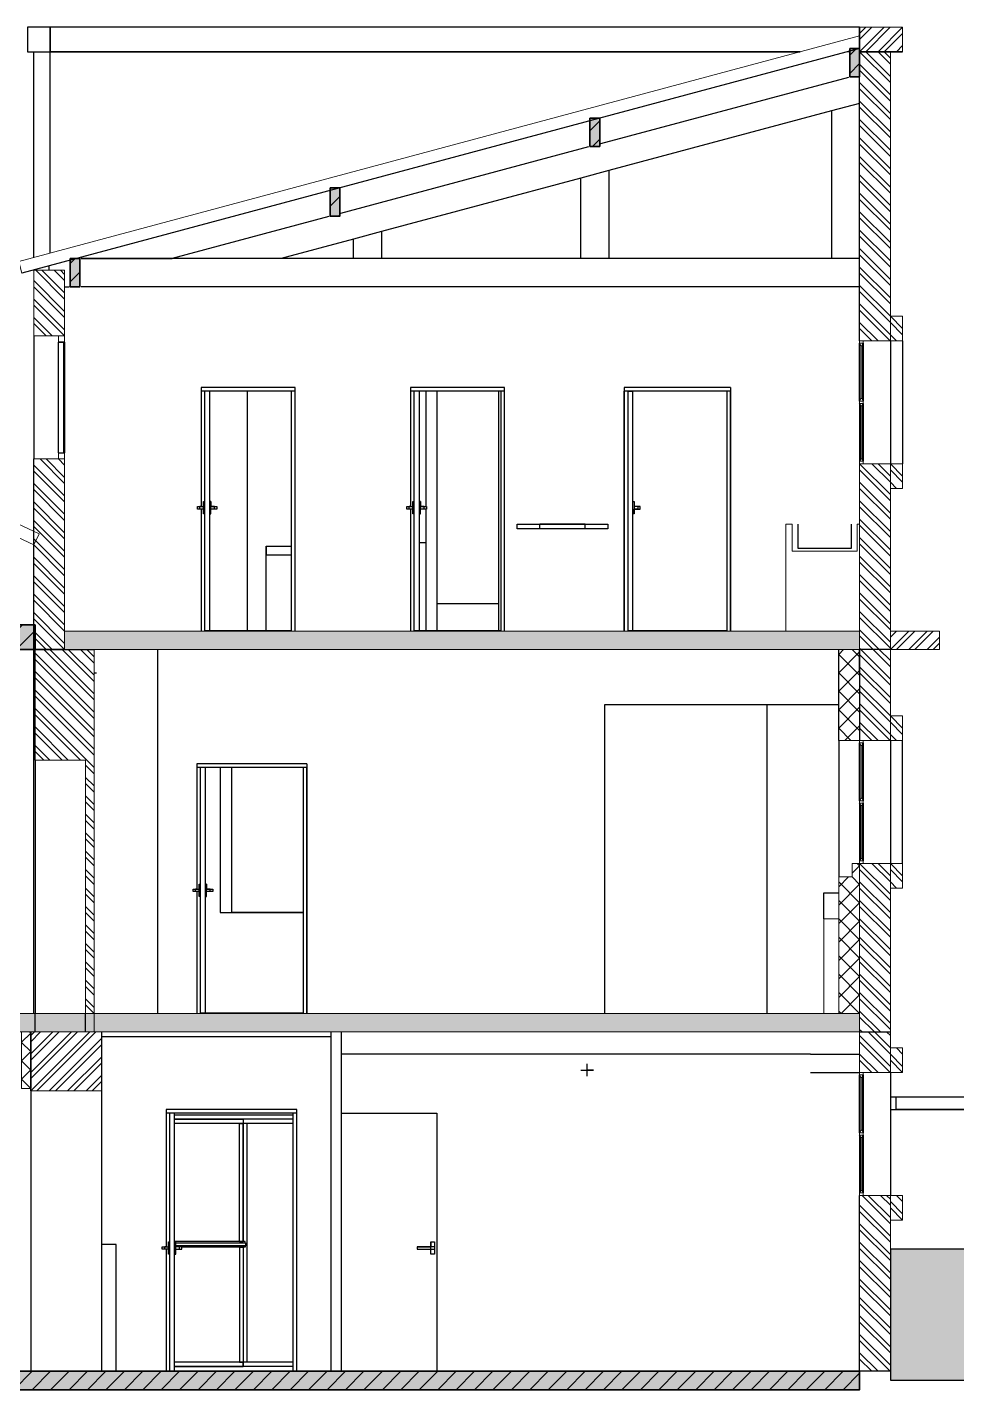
# Model space of a CAD drawing. Header units: metres. Extents: x -13.9 to 22.4, y -0.2 to 10.9.
# Drawn here: x -9.34 to -1.78, y -0.15 to 10.93 of the extents above; entities that cross this region are included whole.
import ezdxf

# ---------------------------------------------------------------- set-up
doc = ezdxf.new("R2010")
doc.units = ezdxf.units.M
for name, color, linetype in [('01_DALLE_EXT-F', 7, 'CONTINUOUS'), ('01_DALLE_EXT-S', 7, 'CONTINUOUS'), ('01_DALLE_EXT-S-SH', 7, 'CONTINUOUS'), ('01_DALLE_INT-S', 7, 'CONTINUOUS'), ('01_DALLE_INT-S-SH', 7, 'CONTINUOUS'), ('02_MURS_MAISON-F', 7, 'CONTINUOUS'), ('02_MURS_MAISON-S', 7, 'CONTINUOUS'), ('02_MURS_MAISON-S-SH', 7, 'CONTINUOUS'), ('04_MENUISERIE-F', 7, 'CONTINUOUS'), ('04_MENUISERIE-S', 7, 'CONTINUOUS'), ('06_CLOISON-F', 7, 'CONTINUOUS'), ('06_CLOISON-S', 7, 'CONTINUOUS'), ('07_DOUBLAGE-F', 7, 'CONTINUOUS'), ('07_DOUBLAGE-S', 7, 'CONTINUOUS'), ('07_DOUBLAGE-S-SH', 7, 'CONTINUOUS'), ('08_MEUBLES___SANITAIRE-F', 7, 'CONTINUOUS'), ('08_MEUBLES___SANITAIRE-S', 7, 'CONTINUOUS'), ('22_COUVERTURE-S', 7, 'CONTINUOUS'), ('23_TN-S', 7, 'CONTINUOUS'), ('23_TN-S-SF', 7, 'CONTINUOUS'), ('LAYER0-F', 7, 'CONTINUOUS'), ('TWL_LIGHT_LAYER-F', 7, 'CONTINUOUS'), ('Z_01_TOITURE-F', 7, 'CONTINUOUS'), ('Z_01_TOITURE-S', 7, 'CONTINUOUS'), ('Z_01_TOITURE-S-SF', 7, 'CONTINUOUS'), ('Z_01_TOITURE-S-SH', 7, 'CONTINUOUS'), ('Z_02_R_0-F', 7, 'CONTINUOUS'), ('Z_03_R-1-S', 7, 'CONTINUOUS'), ('Z_03_R-1-S-SF', 7, 'CONTINUOUS'), ('Z_03_R-1-S-SH', 7, 'CONTINUOUS'), ('Z_1_R+1-S', 7, 'CONTINUOUS'), ('Z_1_R+1-S-SF', 7, 'CONTINUOUS'), ('Z_1_R+1-S-SH', 7, 'CONTINUOUS')]:
    doc.layers.add(name, color=color, linetype=linetype)
pattern_1 = [(45, (0, 0), (-0.07499985, 0.07499985), [])]

msp = doc.modelspace()

# ---------------------------------------------------------------- hatches: boundary and pattern name
at = {"layer": '01_DALLE_EXT-S-SH', "lineweight": 18}
h = msp.add_hatch(dxfattribs=at)
h.set_pattern_fill('ARCH screed', color=256, style=0, pattern_type=2)
h.set_pattern_definition([(37.5, (-12.01493, 2.76), (-0.0024094, 0.0736971), [0, -0.0581369, 0, -0.0650215, 0, -0.0621529]), (7.5, (-12.01493, 2.76), (0.0676903, 0.1079413), [0, -0.0313633, 0, -0.0523997, 0, -0.0200802]), (-32.5, (-12.06197, 2.76), (0.1191096, 0.0002164), [0, -0.019124, 0, -0.0688463, 0, -0.0898827]), (-42.5, (-12.06197, 2.76), (0.1149782, 0.0335693), [0, -0.009562, 0, -0.0451326, 0, -0.0516347])])
h.paths.add_polyline_path([(-12.015, 2.91), (-12.015, 2.76), (-8.796, 2.76), (-8.796, 2.91)], flags=16)
at = {"layer": '01_DALLE_INT-S-SH', "lineweight": 18}
h = msp.add_hatch(dxfattribs=at)
h.set_pattern_fill('ARCH screed', color=256, style=0, pattern_type=2)
h.set_pattern_definition([(37.5, (-9.036367, 5.87), (-0.00240937, 0.0736971), [0, -0.0581369, 0, -0.0650215, 0, -0.06215293]), (7.5, (-9.03637, 5.87), (0.0676903, 0.1079413), [0, -0.0313633, 0, -0.0523997, 0, -0.0200802]), (-32.5, (-9.08341, 5.87), (0.11910956, 0.00021645), [0, -0.019124, 0, -0.0688463, 0, -0.0898827]), (-42.5, (-9.08341, 5.87), (0.1149782, 0.0335693), [0, -0.009562, 0, -0.0451326, 0, -0.05163474])])
h.paths.add_polyline_path([(-9.036, 6.02), (-9.036, 5.87), (-2.566, 5.87), (-2.566, 6.02)], flags=16)
h = msp.add_hatch(dxfattribs=at)
h.set_pattern_fill('ARCH screed', color=256, style=0, pattern_type=2)
h.set_pattern_definition([(37.5, (-8.796367, 2.76), (-0.00240937, 0.0736971), [0, -0.0581369, 0, -0.0650215, 0, -0.06215293]), (7.5, (-8.79637, 2.76), (0.0676903, 0.1079413), [0, -0.0313633, 0, -0.0523997, 0, -0.0200802]), (-32.5, (-8.84341, 2.76), (0.11910956, 0.00021645), [0, -0.019124, 0, -0.0688463, 0, -0.0898827]), (-42.5, (-8.84341, 2.76), (0.1149782, 0.0335693), [0, -0.009562, 0, -0.0451326, 0, -0.05163474])])
h.paths.add_polyline_path([(-8.796, 2.76), (-2.566, 2.76), (-2.566, 2.91), (-8.796, 2.91)], flags=16)
at = {"layer": '02_MURS_MAISON-S-SH', "lineweight": 18}
h = msp.add_hatch(dxfattribs=at)
h.set_pattern_fill('NEN metselwerk van baksteen (arcering)', color=256, style=0, pattern_type=2)
h.set_pattern_definition([(45, (-2.56637, 10.73), (-0.075, 0.075), []), (45, (-2.51637, 10.73), (-0.075, 0.075), [])])
h.paths.add_polyline_path([(-2.566, 10.93), (-2.566, 10.73), (-2.216, 10.73), (-2.216, 10.93)], flags=16)
h = msp.add_hatch(dxfattribs=at)
h.set_pattern_fill('NEN metselwerk van baksteen (arcering)', color=256, style=0, pattern_type=2)
h.set_pattern_definition([(135, (-2.31637, 8.38), (-0.075, -0.075), []), (135, (-2.31637, 8.43), (-0.075, -0.075), [])])
h.paths.add_polyline_path([(-2.566, 8.38), (-2.316, 8.38), (-2.316, 10.73), (-2.566, 10.73)], flags=16)
h = msp.add_hatch(dxfattribs=at)
h.set_pattern_fill('NEN metselwerk van baksteen (arcering)', color=256, style=0, pattern_type=2)
h.set_pattern_definition([(135, (-9.03637, 8.42), (-0.075, -0.075), []), (135, (-9.03637, 8.47), (-0.075, -0.075), [])])
h.paths.add_polyline_path([(-9.286, 8.42), (-9.036, 8.42), (-9.036, 8.954), (-9.286, 8.954)], flags=16)
h = msp.add_hatch(dxfattribs=at)
h.set_pattern_fill('NEN metselwerk van baksteen (arcering)', color=256, style=0, pattern_type=2)
h.set_pattern_definition([(-45, (-2.31637, 8.58), (0.075, 0.075), []), (-45, (-2.31637, 8.53), (0.075, 0.075), [])])
h.paths.add_polyline_path([(-2.316, 8.58), (-2.316, 8.38), (-2.216, 8.38), (-2.216, 8.58)], flags=16)
h = msp.add_hatch(dxfattribs=at)
h.set_pattern_fill('NEN metselwerk van baksteen (arcering)', color=256, style=0, pattern_type=2)
h.set_pattern_definition([(135, (-9.03637, 5.87), (-0.075, -0.075), []), (135, (-9.03637, 5.92), (-0.075, -0.075), [])])
h.paths.add_polyline_path([(-9.286, 7.42), (-9.286, 6.72), (-9.286, 5.87), (-9.036, 5.87), (-9.036, 7.42)], flags=16)
h = msp.add_hatch(dxfattribs=at)
h.set_pattern_fill('NEN metselwerk van baksteen (arcering)', color=256, style=0, pattern_type=2)
h.set_pattern_definition([(-45, (-2.56637, 7.38), (0.075, 0.075), []), (-45, (-2.56637, 7.33), (0.075, 0.075), [])])
h.paths.add_polyline_path([(-2.566, 7.38), (-2.566, 5.87), (-2.316, 5.87), (-2.316, 7.38)], flags=16)
h = msp.add_hatch(dxfattribs=at)
h.set_pattern_fill('NEN metselwerk van baksteen (arcering)', color=256, style=0, pattern_type=2)
h.set_pattern_definition([(-45, (-2.31637, 7.38), (0.075, 0.075), []), (-45, (-2.31637, 7.33), (0.075, 0.075), [])])
h.paths.add_polyline_path([(-2.316, 7.38), (-2.316, 7.18), (-2.216, 7.18), (-2.216, 7.38)], flags=16)
h = msp.add_hatch(dxfattribs=at)
h.set_pattern_fill('NEN metselwerk van baksteen (arcering)', color=256, style=0, pattern_type=2)
h.set_pattern_definition([(45, (-2.31637, 5.87), (-0.075, 0.075), []), (45, (-2.26637, 5.87), (-0.075, 0.075), [])])
h.paths.add_polyline_path([(-2.316, 6.02), (-2.316, 5.87), (-1.916, 5.87), (-1.916, 6.02)], flags=16)
h = msp.add_hatch(dxfattribs=at)
h.set_pattern_fill('NEN metselwerk van baksteen (arcering)', color=256, style=0, pattern_type=2)
h.set_pattern_definition([(135, (-8.79637, 2.91), (-0.075, -0.075), []), (135, (-8.79637, 2.96), (-0.075, -0.075), [])])
h.paths.add_polyline_path([(-9.276, 5.87), (-9.276, 4.97), (-8.866, 4.97), (-8.866, 2.91), (-8.796, 2.91), (-8.796, 5.87)], flags=16)
h = msp.add_hatch(dxfattribs=at)
h.set_pattern_fill('NEN metselwerk van baksteen (arcering)', color=256, style=0, pattern_type=2)
h.set_pattern_definition([(135, (-2.31637, 5.13), (-0.075, -0.075), []), (135, (-2.31637, 5.18), (-0.075, -0.075), [])])
h.paths.add_polyline_path([(-2.566, 5.13), (-2.316, 5.13), (-2.316, 5.87), (-2.566, 5.87)], flags=16)
h = msp.add_hatch(dxfattribs=at)
h.set_pattern_fill('NEN metselwerk van baksteen (arcering)', color=256, style=0, pattern_type=2)
h.set_pattern_definition([(-45, (-2.31637, 5.33), (0.075, 0.075), []), (-45, (-2.31637, 5.28), (0.075, 0.075), [])])
h.paths.add_polyline_path([(-2.316, 5.33), (-2.316, 5.13), (-2.216, 5.13), (-2.216, 5.33)], flags=16)
h = msp.add_hatch(dxfattribs=at)
h.set_pattern_fill('NEN metselwerk van baksteen (arcering)', color=256, style=0, pattern_type=2)
h.set_pattern_definition([(-45, (-2.56637, 4.13), (0.075, 0.075), []), (-45, (-2.56637, 4.08), (0.075, 0.075), [])])
h.paths.add_polyline_path([(-2.566, 4.13), (-2.566, 2.76), (-2.316, 2.76), (-2.316, 4.13)], flags=16)
h = msp.add_hatch(dxfattribs=at)
h.set_pattern_fill('NEN metselwerk van baksteen (arcering)', color=256, style=0, pattern_type=2)
h.set_pattern_definition([(-45, (-2.31637, 4.13), (0.075, 0.075), []), (-45, (-2.31637, 4.08), (0.075, 0.075), [])])
h.paths.add_polyline_path([(-2.316, 4.13), (-2.316, 3.93), (-2.216, 3.93), (-2.216, 4.13)], flags=16)
h = msp.add_hatch(dxfattribs=at)
h.set_pattern_fill('NEN metselwerk van baksteen (arcering)', color=256, style=0, pattern_type=2)
h.set_pattern_definition([(45, (-9.31137, 2.28), (-0.075, 0.075), []), (45, (-9.26137, 2.28), (-0.075, 0.075), [])])
h.paths.add_polyline_path([(-9.311, 2.76), (-9.311, 2.56), (-9.311, 2.28), (-8.736, 2.28), (-8.736, 2.56), (-8.736, 2.76)], flags=16)
h = msp.add_hatch(dxfattribs=at)
h.set_pattern_fill('NEN metselwerk van baksteen (arcering)', color=256, style=0, pattern_type=2)
h.set_pattern_definition([(135, (-2.31637, 2.43), (-0.075, -0.075), []), (135, (-2.31637, 2.48), (-0.075, -0.075), [])])
h.paths.add_polyline_path([(-2.566, 2.43), (-2.316, 2.43), (-2.316, 2.76), (-2.566, 2.76)], flags=16)
h = msp.add_hatch(dxfattribs=at)
h.set_pattern_fill('NEN metselwerk van baksteen (arcering)', color=256, style=0, pattern_type=2)
h.set_pattern_definition([(135, (-2.21637, 2.43), (-0.075, -0.075), []), (135, (-2.21637, 2.48), (-0.075, -0.075), [])])
h.paths.add_polyline_path([(-2.316, 2.43), (-2.216, 2.43), (-2.216, 2.63), (-2.316, 2.63)], flags=16)
h = msp.add_hatch(dxfattribs=at)
h.set_pattern_fill('NEN metselwerk van baksteen (arcering)', color=256, style=0, pattern_type=2)
h.set_pattern_definition([(135, (-2.31637, -1e-15), (-0.075, -0.075), []), (135, (-2.31637, 0.05), (-0.075, -0.075), [])])
h.paths.add_polyline_path([(-2.566, 0.96), (-2.566, 0), (-2.316, 0), (-2.316, 1.43), (-2.566, 1.43)], flags=16)
h = msp.add_hatch(dxfattribs=at)
h.set_pattern_fill('NEN metselwerk van baksteen (arcering)', color=256, style=0, pattern_type=2)
h.set_pattern_definition([(135, (-2.21637, 1.23), (-0.075, -0.075), []), (135, (-2.21637, 1.28), (-0.075, -0.075), [])])
h.paths.add_polyline_path([(-2.316, 1.23), (-2.216, 1.23), (-2.216, 1.43), (-2.316, 1.43)], flags=16)
at = {"layer": '07_DOUBLAGE-S-SH', "lineweight": 18}
h = msp.add_hatch(dxfattribs=at)
h.set_pattern_fill('NEN loofhout', color=256, style=0, pattern_type=2)
h.set_pattern_definition([(-45, (-2.73637, 5.68), (0.075, 0.075), []), (45, (-2.73637, 5.68), (-0.075, 0.075), [])])
h.paths.add_polyline_path([(-2.736, 5.68), (-2.736, 5.13), (-2.566, 5.13), (-2.566, 5.68), (-2.566, 5.87), (-2.736, 5.87)], flags=16)
h = msp.add_hatch(dxfattribs=at)
h.set_pattern_fill('NEN loofhout', color=256, style=0, pattern_type=2)
h.set_pattern_definition([(135, (-2.56637, 2.91), (-0.075, -0.075), []), (225, (-2.56637, 2.91), (0.075, -0.075), [])])
h.paths.add_polyline_path([(-2.736, 4.02), (-2.736, 2.91), (-2.566, 2.91), (-2.566, 4.13), (-2.626, 4.13), (-2.626, 4.02)], flags=16)
h = msp.add_hatch(dxfattribs=at)
h.set_pattern_fill('NEN loofhout', color=256, style=0, pattern_type=2)
h.set_pattern_definition([(135, (-9.31137, 2.3), (-0.075, -0.075), []), (225, (-9.31137, 2.3), (0.075, -0.075), [])])
h.paths.add_polyline_path([(-9.386, 2.3), (-9.311, 2.3), (-9.311, 2.72), (-9.311, 2.76), (-9.386, 2.76), (-9.386, 2.72)], flags=16)
at = {"layer": '23_TN-S-SF', "true_color": 0xf5f5f5}
msp.add_hatch(color=7, dxfattribs=at).paths.add_polyline_path([(-2.316, -0.072), (22.401, -0.072), (22.401, 0.993), (-2.316, 0.993)], flags=16)
at = {"layer": 'Z_01_TOITURE-S-SF', "true_color": 0xf4f4f4}
for points in [[(-2.646, 10.758), (-2.646, 10.528), (-2.566, 10.528), (-2.566, 10.758)], [(-4.761, 10.191), (-4.761, 9.961), (-4.681, 9.961), (-4.681, 10.191)], [(-6.876, 9.624), (-6.876, 9.394), (-6.796, 9.394), (-6.796, 9.624)], [(-8.991, 9.05), (-8.991, 8.82), (-8.911, 8.82), (-8.911, 9.05)]]:
    msp.add_hatch(color=7, dxfattribs=at).paths.add_polyline_path(points, flags=16)
at = {"layer": 'Z_01_TOITURE-S-SH', "lineweight": 18, "true_color": 0x6e6e6e}
h = msp.add_hatch(dxfattribs=at)
h.set_pattern_fill('Skalp default', color=8, style=0, pattern_type=2)
h.set_pattern_definition(pattern_1)
h.paths.add_polyline_path([(-2.646, 10.758), (-2.646, 10.528), (-2.566, 10.528), (-2.566, 10.758)], flags=16)
h = msp.add_hatch(dxfattribs=at)
h.set_pattern_fill('Skalp default', color=8, style=0, pattern_type=2)
h.set_pattern_definition(pattern_1)
h.paths.add_polyline_path([(-4.761, 10.191), (-4.761, 9.961), (-4.681, 9.961), (-4.681, 10.191)], flags=16)
h = msp.add_hatch(dxfattribs=at)
h.set_pattern_fill('Skalp default', color=8, style=0, pattern_type=2)
h.set_pattern_definition(pattern_1)
h.paths.add_polyline_path([(-6.876, 9.624), (-6.876, 9.394), (-6.796, 9.394), (-6.796, 9.624)], flags=16)
h = msp.add_hatch(dxfattribs=at)
h.set_pattern_fill('Skalp default', color=8, style=0, pattern_type=2)
h.set_pattern_definition(pattern_1)
h.paths.add_polyline_path([(-8.991, 9.05), (-8.991, 8.82), (-8.911, 8.82), (-8.911, 9.05)], flags=16)
at = {"layer": 'Z_03_R-1-S-SF', "true_color": 0xf4f4f4}
msp.add_hatch(color=7, dxfattribs=at).paths.add_polyline_path([(-13.888, -0.15), (-2.566, -0.15), (-2.566, 0), (-6.786, 0), (-6.866, 0), (-8.736, 0), (-12.451, 0), (-13.888, 0)], flags=16)
at = {"layer": 'Z_03_R-1-S-SH', "lineweight": 18, "true_color": 0x6e6e6e}
h = msp.add_hatch(dxfattribs=at)
h.set_pattern_fill('Skalp default', color=8, style=0, pattern_type=2)
h.set_pattern_definition(pattern_1)
h.paths.add_polyline_path([(-13.888, -0.15), (-2.566, -0.15), (-2.566, 0), (-6.786, 0), (-6.866, 0), (-8.736, 0), (-12.451, 0), (-13.888, 0)], flags=16)
at = {"layer": 'Z_1_R+1-S-SF', "true_color": 0xf4f4f4}
msp.add_hatch(color=7, dxfattribs=at).paths.add_polyline_path([(-12.301, 6.07), (-12.301, 5.87), (-9.276, 5.87), (-9.276, 6.07)], flags=16)
at = {"layer": 'Z_1_R+1-S-SH', "lineweight": 18, "true_color": 0x6e6e6e}
h = msp.add_hatch(dxfattribs=at)
h.set_pattern_fill('Skalp default', color=8, style=0, pattern_type=2)
h.set_pattern_definition(pattern_1)
h.paths.add_polyline_path([(-12.301, 6.07), (-12.301, 5.87), (-9.276, 5.87), (-9.276, 6.07)], flags=16)

# ---------------------------------------------------------------- linework, layer by layer
at = {"layer": '01_DALLE_EXT-F', "color": 7}
for points in [[(-9.276, 2.76), (-9.276, 2.91)], [(-8.866, 2.76), (-8.866, 2.91)]]:
    msp.add_lwpolyline(points, dxfattribs=at)
at = {"layer": '01_DALLE_EXT-S', "lineweight": 0}
msp.add_lwpolyline([(-12.015, 2.91), (-12.015, 2.76), (-8.796, 2.76), (-8.796, 2.91)], close=True, dxfattribs=at)
at = {"layer": '01_DALLE_INT-S', "lineweight": 0}
for points in [[(-9.036, 6.02), (-9.036, 5.87), (-2.566, 5.87), (-2.566, 6.02)], [(-8.796, 2.76), (-2.566, 2.76), (-2.566, 2.91), (-8.796, 2.91)]]:
    msp.add_lwpolyline(points, close=True, dxfattribs=at)
at = {"layer": '02_MURS_MAISON-F', "color": 7}
for points in [[(-2.566, 10.93), (-9.339, 10.93)], [(-9.339, 10.93), (-9.339, 10.73)], [(-9.154, 9.095), (-9.154, 10.93)], [(-9.154, 10.93), (-9.154, 10.73)], [(-9.339, 10.73), (-3.051, 10.73)], [(-9.286, 9.059), (-9.286, 10.73)], [(-3.051, 10.73), (-9.154, 10.73)], [(-2.655, 10.73), (-2.665, 10.73)], [(-9.286, 8.954), (-9.286, 8.956)], [(-9.286, 8.42), (-9.286, 7.42)], [(-9.036, 8.37), (-9.036, 7.47)], [(-2.316, 8.38), (-2.316, 7.38)], [(-2.216, 8.38), (-2.216, 7.38)], [(-2.316, 5.13), (-2.316, 4.13)], [(-2.216, 4.13), (-2.216, 5.13)], [(-9.276, 4.97), (-9.276, 2.91)], [(-2.316, 2.43), (-2.316, 2.23)], [(-9.311, 2.28), (-9.311, 0.009)], [(-8.736, 1.03), (-8.736, 0.009)]]:
    msp.add_lwpolyline(points, dxfattribs=at)
at = {"layer": '02_MURS_MAISON-S', "lineweight": 0}
for points in [[(-2.566, 10.93), (-2.566, 10.73), (-2.216, 10.73), (-2.216, 10.93)], [(-2.566, 8.38), (-2.316, 8.38), (-2.316, 10.73), (-2.566, 10.73)], [(-9.286, 8.42), (-9.036, 8.42), (-9.036, 8.954), (-9.286, 8.954)], [(-2.316, 8.58), (-2.316, 8.38), (-2.216, 8.38), (-2.216, 8.58)], [(-9.286, 7.42), (-9.286, 6.72), (-9.286, 5.87), (-9.036, 5.87), (-9.036, 7.42)], [(-2.566, 7.38), (-2.566, 5.87), (-2.316, 5.87), (-2.316, 7.38)], [(-2.316, 7.38), (-2.316, 7.18), (-2.216, 7.18), (-2.216, 7.38)], [(-2.316, 6.02), (-2.316, 5.87), (-1.916, 5.87), (-1.916, 6.02)], [(-9.276, 5.87), (-9.276, 4.97), (-8.866, 4.97), (-8.866, 2.91), (-8.796, 2.91), (-8.796, 5.87)], [(-2.566, 5.13), (-2.316, 5.13), (-2.316, 5.87), (-2.566, 5.87)], [(-2.316, 5.33), (-2.316, 5.13), (-2.216, 5.13), (-2.216, 5.33)], [(-2.566, 4.13), (-2.566, 2.76), (-2.316, 2.76), (-2.316, 4.13)], [(-2.316, 4.13), (-2.316, 3.93), (-2.216, 3.93), (-2.216, 4.13)], [(-9.311, 2.76), (-9.311, 2.56), (-9.311, 2.28), (-8.736, 2.28), (-8.736, 2.56), (-8.736, 2.76)], [(-2.566, 2.43), (-2.316, 2.43), (-2.316, 2.76), (-2.566, 2.76)], [(-2.316, 2.43), (-2.216, 2.43), (-2.216, 2.63), (-2.316, 2.63)], [(-2.566, 0.96), (-2.566, 0), (-2.316, 0), (-2.316, 1.43), (-2.566, 1.43)], [(-2.316, 1.23), (-2.216, 1.23), (-2.216, 1.43), (-2.316, 1.43)]]:
    msp.add_lwpolyline(points, close=True, dxfattribs=at)
at = {"layer": '04_MENUISERIE-F', "color": 7}
for points in [[(-9.086, 7.47), (-9.086, 8.37)], [(-2.566, 7.89), (-2.566, 8.36)], [(-2.536, 8.36), (-2.536, 7.89)], [(-7.161, 8), (-7.926, 8)], [(-7.926, 8), (-7.926, 7.032)], [(-7.161, 6.02), (-7.161, 8)], [(-5.456, 8), (-6.221, 8)], [(-6.221, 8), (-6.221, 7.032)], [(-5.456, 6.02), (-5.456, 8)], [(-4.481, 8), (-4.481, 6.02)], [(-3.616, 8), (-3.616, 6.02)], [(-7.161, 7.97), (-7.926, 7.97)], [(-7.896, 6.02), (-7.896, 7.97)], [(-7.856, 7.97), (-7.856, 6.022)], [(-7.191, 7.97), (-7.191, 6.02)], [(-6.006, 7.97), (-6.221, 7.97)], [(-6.191, 6.02), (-6.191, 7.97)], [(-6.151, 7.97), (-6.151, 6.022)], [(-5.456, 7.97), (-5.486, 7.97)], [(-5.486, 7.97), (-5.486, 6.02)], [(-3.616, 7.97), (-4.481, 7.97)], [(-4.481, 6.02), (-4.481, 7.97)], [(-4.451, 6.02), (-4.451, 7.97)], [(-4.451, 7.97), (-4.411, 7.97)], [(-4.411, 6.022), (-4.411, 7.97)], [(-3.646, 7.97), (-3.646, 6.02)], [(-3.616, 6.02), (-3.616, 7.97)], [(-2.566, 7.87), (-2.566, 7.4)], [(-2.536, 7.87), (-2.536, 7.4)], [(-7.956, 7.012), (-7.956, 7.032)], [(-7.956, 7.032), (-7.906, 7.032)], [(-7.906, 7.012), (-7.956, 7.012)], [(-7.936, 7.012), (-7.936, 7.032)], [(-7.926, 7.032), (-7.936, 7.032)], [(-7.926, 7.012), (-7.926, 6.02)], [(-7.906, 6.972), (-7.906, 7.072)], [(-7.906, 7.072), (-7.896, 7.072)], [(-7.906, 7.072), (-7.906, 7.032)], [(-7.846, 7.072), (-7.856, 7.072)], [(-7.846, 6.972), (-7.846, 7.072)], [(-7.846, 7.072), (-7.846, 7.032)], [(-7.846, 7.032), (-7.796, 7.032)], [(-7.816, 7.032), (-7.846, 7.032)], [(-7.796, 7.012), (-7.846, 7.012)], [(-7.816, 7.012), (-7.816, 7.032)], [(-7.796, 7.032), (-7.796, 7.012)], [(-6.251, 7.012), (-6.251, 7.032)], [(-6.251, 7.032), (-6.201, 7.032)], [(-6.201, 7.012), (-6.251, 7.012)], [(-6.231, 7.012), (-6.231, 7.032)], [(-6.221, 7.032), (-6.231, 7.032)], [(-6.221, 7.012), (-6.221, 6.02)], [(-6.201, 6.972), (-6.201, 7.072)], [(-6.201, 7.072), (-6.191, 7.072)], [(-6.201, 7.072), (-6.201, 7.032)], [(-6.141, 7.072), (-6.151, 7.072)], [(-6.141, 6.972), (-6.141, 7.072)], [(-6.141, 7.072), (-6.141, 7.032)], [(-6.141, 7.032), (-6.091, 7.032)], [(-6.111, 7.032), (-6.141, 7.032)], [(-6.091, 7.012), (-6.141, 7.012)], [(-6.111, 7.012), (-6.111, 7.032)], [(-6.091, 7.032), (-6.091, 7.012)], [(-4.411, 7.072), (-4.401, 7.072)], [(-4.401, 7.072), (-4.401, 6.972)], [(-4.351, 7.032), (-4.401, 7.032)], [(-4.401, 6.972), (-4.401, 7.012)], [(-4.401, 7.012), (-4.351, 7.012)], [(-4.371, 7.012), (-4.401, 7.012)], [(-4.371, 7.032), (-4.371, 7.012)], [(-4.351, 7.012), (-4.351, 7.032)], [(-7.896, 6.972), (-7.906, 6.972)], [(-7.856, 6.972), (-7.846, 6.972)], [(-6.191, 6.972), (-6.201, 6.972)], [(-6.151, 6.972), (-6.141, 6.972)], [(-4.401, 6.972), (-4.411, 6.972)], [(-7.191, 6.022), (-7.896, 6.022)], [(-7.191, 6.02), (-7.896, 6.02)], [(-5.486, 6.022), (-6.191, 6.022)], [(-5.486, 6.02), (-6.191, 6.02)], [(-3.646, 6.022), (-4.451, 6.022)], [(-3.646, 6.02), (-4.451, 6.02)], [(-2.566, 4.64), (-2.566, 5.11)], [(-2.536, 5.11), (-2.536, 4.64)], [(-7.961, 4.94), (-7.961, 3.922)], [(-7.066, 4.91), (-7.961, 4.91)], [(-7.931, 2.91), (-7.931, 4.91)], [(-7.891, 4.91), (-7.891, 2.912)], [(-7.096, 4.91), (-7.096, 2.91)], [(-7.066, 4.94), (-7.066, 2.91)], [(-7.066, 2.91), (-7.066, 4.91)], [(-2.566, 4.62), (-2.566, 4.15)], [(-2.536, 4.62), (-2.536, 4.15)], [(-7.991, 3.902), (-7.991, 3.922)], [(-7.991, 3.922), (-7.941, 3.922)], [(-7.941, 3.902), (-7.991, 3.902)], [(-7.971, 3.902), (-7.971, 3.922)], [(-7.961, 3.922), (-7.971, 3.922)], [(-7.941, 3.862), (-7.941, 3.962)], [(-7.941, 3.962), (-7.931, 3.962)], [(-7.941, 3.962), (-7.941, 3.922)], [(-7.881, 3.962), (-7.891, 3.962)], [(-7.881, 3.862), (-7.881, 3.962)], [(-7.881, 3.962), (-7.881, 3.922)], [(-7.881, 3.922), (-7.831, 3.922)], [(-7.851, 3.922), (-7.881, 3.922)], [(-7.831, 3.902), (-7.881, 3.902)], [(-7.851, 3.902), (-7.851, 3.922)], [(-7.831, 3.922), (-7.831, 3.902)], [(-7.931, 3.862), (-7.941, 3.862)], [(-7.891, 3.862), (-7.881, 3.862)], [(-7.096, 2.912), (-7.931, 2.912)], [(-7.096, 2.91), (-7.931, 2.91)], [(-2.566, 1.94), (-2.566, 2.41)], [(-2.536, 2.41), (-2.536, 1.94)], [(-7.146, 2.13), (-8.211, 2.13)], [(-8.211, 2.13), (-8.211, 1.012)], [(-7.146, 0.009), (-7.146, 2.13)], [(-7.146, 2.1), (-8.211, 2.1)], [(-8.181, 0.009), (-8.181, 2.1)], [(-8.141, 0.009), (-8.141, 2.1)], [(-7.176, 2.05), (-8.141, 2.05)], [(-8.141, 2.05), (-7.584, 2.05)], [(-7.176, 2.015), (-8.141, 2.015)], [(-7.614, 1.055), (-7.614, 2.015)], [(-7.614, 2.015), (-7.584, 2.015)], [(-7.584, 2.05), (-7.584, 1.055)], [(-7.584, 1.055), (-7.584, 2.015)], [(-7.554, 2.015), (-7.554, 0.075)], [(-7.176, 0.009), (-7.176, 2.1)], [(-6.786, 2.1), (-6.006, 2.1)], [(-6.006, 2.1), (-6.006, 0.009)], [(-2.566, 1.92), (-2.566, 1.45)], [(-2.536, 1.92), (-2.536, 1.45)], [(-8.241, 0.992), (-8.241, 1.012)], [(-8.241, 1.012), (-8.191, 1.012)], [(-8.221, 0.992), (-8.221, 1.012)], [(-8.211, 1.012), (-8.221, 1.012)], [(-8.191, 0.952), (-8.191, 1.052)], [(-8.191, 1.052), (-8.181, 1.052)], [(-8.191, 1.052), (-8.191, 1.012)], [(-7.568, 1.055), (-8.141, 1.055)], [(-8.131, 1.052), (-8.141, 1.052)], [(-8.131, 0.952), (-8.131, 1.052)], [(-8.131, 1.045), (-7.563, 1.045)], [(-7.563, 1.021), (-8.131, 1.021)], [(-8.131, 1.021), (-8.131, 1.012)], [(-8.081, 1.012), (-8.131, 1.012)], [(-8.101, 0.992), (-8.101, 1.012)], [(-8.081, 0.992), (-8.081, 1.012)], [(-7.568, 1.01), (-8.081, 1.01)], [(-7.614, 1.055), (-7.584, 1.055)], [(-7.614, 1.01), (-7.614, 0.075)], [(-7.614, 1.01), (-7.584, 1.01)], [(-7.584, 1.01), (-7.584, 0.04)], [(-7.568, 1.045), (-7.568, 1.055)], [(-7.568, 1.021), (-7.568, 1.01)], [(-7.563, 1.045), (-7.563, 1.021)], [(-6.026, 1.012), (-6.166, 1.012)], [(-6.166, 1.012), (-6.166, 0.992)], [(-6.166, 1.012), (-6.056, 1.012)], [(-6.056, 1.012), (-6.056, 1.052)], [(-6.056, 1.052), (-6.026, 1.052)], [(-6.056, 1.052), (-6.056, 1.012)], [(-6.056, 0.952), (-6.056, 1.012)], [(-6.026, 1.052), (-6.026, 0.952)], [(-8.191, 0.992), (-8.241, 0.992)], [(-8.211, 0.992), (-8.211, 0.009)], [(-8.181, 0.952), (-8.191, 0.952)], [(-8.141, 0.952), (-8.131, 0.952)], [(-8.131, 0.992), (-8.081, 0.992)], [(-6.166, 0.992), (-6.026, 0.992)], [(-6.026, 0.952), (-6.056, 0.952)], [(-7.176, 0.075), (-8.141, 0.075)], [(-7.176, 0.04), (-8.141, 0.04)], [(-8.141, 0.04), (-7.584, 0.04)], [(-7.614, 0.075), (-7.584, 0.075)], [(-7.584, 0.04), (-7.584, 0.075)]]:
    msp.add_lwpolyline(points, dxfattribs=at)
at = {"layer": '04_MENUISERIE-S', "lineweight": 0}
for points in [[(-9.086, 7.47), (-9.086, 7.42), (-9.036, 7.42), (-9.036, 7.47), (-9.046, 7.47), (-9.046, 8.37), (-9.036, 8.37), (-9.036, 8.42), (-9.086, 8.42), (-9.086, 8.37), (-9.046, 8.37), (-9.046, 7.47)], [(-2.566, 8.38), (-2.566, 8.36), (-2.556, 8.34), (-2.566, 8.36), (-2.536, 8.36), (-2.546, 8.34), (-2.536, 8.36), (-2.536, 8.38)], [(-2.556, 8.34), (-2.556, 7.91), (-2.546, 7.91), (-2.546, 8.34)], [(-2.566, 7.89), (-2.566, 7.87), (-2.556, 7.85), (-2.566, 7.87), (-2.536, 7.87), (-2.546, 7.85), (-2.536, 7.87), (-2.536, 7.89), (-2.546, 7.91), (-2.536, 7.89), (-2.566, 7.89), (-2.556, 7.91)], [(-2.556, 7.85), (-2.556, 7.42), (-2.546, 7.42), (-2.546, 7.85)], [(-2.566, 7.38), (-2.536, 7.38), (-2.536, 7.4), (-2.546, 7.42), (-2.536, 7.4), (-2.566, 7.4), (-2.556, 7.42), (-2.566, 7.4)], [(-2.566, 5.13), (-2.566, 5.11), (-2.556, 5.09), (-2.566, 5.11), (-2.536, 5.11), (-2.546, 5.09), (-2.536, 5.11), (-2.536, 5.13)], [(-2.556, 5.09), (-2.556, 4.66), (-2.546, 4.66), (-2.546, 5.09)], [(-2.566, 4.62), (-2.556, 4.6), (-2.566, 4.62), (-2.536, 4.62), (-2.546, 4.6), (-2.536, 4.62), (-2.536, 4.64), (-2.546, 4.66), (-2.536, 4.64), (-2.566, 4.64), (-2.556, 4.66), (-2.566, 4.64)], [(-2.556, 4.6), (-2.556, 4.17), (-2.546, 4.17), (-2.546, 4.6)], [(-2.566, 4.13), (-2.536, 4.13), (-2.536, 4.15), (-2.546, 4.17), (-2.536, 4.15), (-2.566, 4.15), (-2.556, 4.17), (-2.566, 4.15)], [(-2.566, 2.43), (-2.566, 2.41), (-2.556, 2.39), (-2.566, 2.41), (-2.536, 2.41), (-2.546, 2.39), (-2.536, 2.41), (-2.536, 2.43)], [(-2.556, 2.39), (-2.556, 1.96), (-2.546, 1.96), (-2.546, 2.39)], [(-2.566, 1.92), (-2.556, 1.9), (-2.566, 1.92), (-2.536, 1.92), (-2.546, 1.9), (-2.536, 1.92), (-2.536, 1.94), (-2.546, 1.96), (-2.536, 1.94), (-2.566, 1.94), (-2.556, 1.96), (-2.566, 1.94)], [(-2.556, 1.9), (-2.556, 1.47), (-2.546, 1.47), (-2.546, 1.9)], [(-2.566, 1.43), (-2.536, 1.43), (-2.536, 1.45), (-2.546, 1.47), (-2.536, 1.45), (-2.566, 1.45), (-2.556, 1.47), (-2.566, 1.45)]]:
    msp.add_lwpolyline(points, close=True, dxfattribs=at)
at = {"layer": '06_CLOISON-F', "color": 7}
for points in [[(-9.036, 8.82), (-9, 8.82)], [(-2.566, 8.82), (-8.902, 8.82)], [(-3.616, 8), (-4.481, 8)], [(-6.096, 7.97), (-6.096, 7.032)], [(-5.486, 7.97), (-6.006, 7.97)], [(-6.006, 7.97), (-6.006, 6.24)], [(-5.503, 6.022), (-5.503, 7.97)], [(-6.096, 7.012), (-6.096, 6.022)], [(-8.281, 5.87), (-8.281, 2.91)], [(-8.796, 5.68), (-8.776, 5.68)], [(-2.741, 5.68), (-2.736, 5.68)], [(-2.736, 5.42), (-4.641, 5.42)], [(-4.641, 5.42), (-4.641, 2.91)], [(-7.066, 4.94), (-7.961, 4.94)], [(-7.961, 3.902), (-7.961, 2.91)], [(-6.866, 2.72), (-8.736, 2.72)], [(-2.966, 2.58), (-6.786, 2.58)], [(-8.736, 2.28), (-8.736, 1.03)]]:
    msp.add_lwpolyline(points, dxfattribs=at)
at = {"layer": '06_CLOISON-S', "lineweight": 0}
msp.add_lwpolyline([(-6.866, 2.76), (-6.866, 2.72), (-6.866, 0), (-6.786, 0), (-6.786, 2.72), (-6.786, 2.76)], close=True, dxfattribs=at)
at = {"layer": '07_DOUBLAGE-F', "color": 7}
for points in [[(-6.151, 6.74), (-6.096, 6.74)], [(-2.736, 5.13), (-2.736, 4.02)], [(-2.966, 2.58), (-2.566, 2.58)], [(-2.966, 2.43), (-2.566, 2.43)], [(-8.141, 2.085), (-7.176, 2.085)]]:
    msp.add_lwpolyline(points, dxfattribs=at)
at = {"layer": '07_DOUBLAGE-S', "lineweight": 0}
for points in [[(-2.736, 5.68), (-2.736, 5.13), (-2.566, 5.13), (-2.566, 5.68), (-2.566, 5.87), (-2.736, 5.87)], [(-2.736, 4.02), (-2.736, 2.91), (-2.566, 2.91), (-2.566, 4.13), (-2.626, 4.13), (-2.626, 4.02)], [(-9.386, 2.3), (-9.311, 2.3), (-9.311, 2.72), (-9.311, 2.76), (-9.386, 2.76), (-9.386, 2.72)]]:
    msp.add_lwpolyline(points, close=True, dxfattribs=at)
at = {"layer": '08_MEUBLES___SANITAIRE-F', "color": 7}
for points in [[(-5.354, 6.85), (-5.354, 6.89)], [(-5.354, 6.89), (-5.169, 6.89)], [(-5.169, 6.85), (-5.169, 6.89)], [(-5.169, 6.89), (-4.614, 6.89)], [(-4.799, 6.89), (-5.169, 6.89)], [(-4.799, 6.85), (-4.799, 6.89)], [(-4.614, 6.89), (-4.614, 6.85)], [(-3.067, 6.69), (-3.067, 6.89)], [(-2.636, 6.89), (-2.636, 6.69)], [(-4.614, 6.85), (-5.354, 6.85)], [(-7.396, 6.022), (-7.396, 6.71)], [(-7.396, 6.71), (-7.191, 6.71)], [(-7.396, 6.71), (-7.396, 6.638)], [(-2.636, 6.69), (-3.067, 6.69)], [(-7.191, 6.638), (-7.396, 6.638)], [(-5.503, 6.24), (-6.006, 6.24)], [(-6.006, 6.24), (-6.006, 6.022)], [(-3.32, 5.42), (-3.32, 2.91)], [(-7.77, 4.91), (-7.77, 3.73)], [(-7.674, 3.73), (-7.674, 4.91)], [(-2.856, 3.68), (-2.856, 3.89)], [(-2.856, 3.89), (-2.736, 3.89)], [(-7.77, 3.73), (-7.096, 3.73)], [(-7.096, 3.73), (-7.674, 3.73)], [(-8.616, 1.03), (-8.736, 1.03)], [(-8.616, 0.009), (-8.616, 1.03)]]:
    msp.add_lwpolyline(points, dxfattribs=at)
at = {"layer": '08_MEUBLES___SANITAIRE-S', "lineweight": 0}
for points in [[(-3.166, 6.02), (-2.566, 6.02), (-2.566, 6.89), (-2.586, 6.89), (-2.586, 6.67), (-3.116, 6.67), (-3.116, 6.89), (-3.166, 6.89)], [(-2.856, 2.91), (-2.736, 2.91), (-2.736, 3.68), (-2.856, 3.68)]]:
    msp.add_lwpolyline(points, close=True, dxfattribs=at)
at = {"layer": '22_COUVERTURE-S', "lineweight": 0}
for points in [[(-9.409, 9.026), (-9.383, 8.93), (-2.566, 10.756), (-2.566, 10.758), (-2.566, 10.765), (-2.566, 10.86)], [(-13.888, 8.876), (-9.286, 6.72), (-9.244, 6.811), (-13.845, 8.966)]]:
    msp.add_lwpolyline(points, close=True, dxfattribs=at)
at = {"layer": '23_TN-S'}
msp.add_lwpolyline([(-2.316, -0.072), (22.401, -0.072), (22.401, 0.993), (-2.316, 0.993)], close=True, dxfattribs=at)
at = {"layer": 'LAYER0-F', "color": 7}
for points in [[(-2.566, 8.38), (-2.566, 10.93)], [(-2.566, 10.93), (-2.566, 10.73)], [(-2.566, 10.86), (-2.566, 10.756)], [(-2.566, 10.756), (-9.383, 8.93)], [(-2.566, 10.73), (-2.316, 10.73)], [(-2.566, 10.73), (-2.216, 10.73)], [(-2.216, 10.73), (-2.566, 10.73)], [(-9.036, 8.37), (-9.086, 8.37)], [(-9.086, 8.37), (-9.046, 8.37)], [(-9.046, 8.37), (-9.046, 7.47)], [(-2.556, 8.34), (-2.566, 8.36)], [(-2.546, 8.34), (-2.536, 8.36)], [(-7.55, 7.97), (-7.55, 6.022)], [(-2.566, 7.89), (-2.556, 7.91)], [(-2.556, 7.85), (-2.566, 7.87)], [(-2.546, 7.91), (-2.536, 7.89)], [(-2.546, 7.85), (-2.536, 7.87)], [(-9.086, 7.47), (-9.036, 7.47)], [(-9.286, 5.87), (-9.286, 7.42)], [(-2.556, 7.42), (-2.566, 7.4)], [(-2.546, 7.42), (-2.536, 7.4)], [(-9.036, 5.87), (-9.286, 5.87)], [(-9.276, 4.97), (-9.276, 5.87)], [(-9.276, 5.87), (-8.796, 5.87)], [(-2.736, 5.13), (-2.736, 5.87)], [(-2.316, 5.87), (-2.566, 5.87)], [(-2.566, 5.87), (-2.566, 5.13)], [(-2.566, 5.68), (-2.566, 5.87)], [(-2.556, 5.09), (-2.566, 5.11)], [(-2.546, 5.09), (-2.536, 5.11)], [(-2.556, 4.66), (-2.566, 4.64)], [(-2.546, 4.66), (-2.536, 4.64)], [(-2.556, 4.6), (-2.566, 4.62)], [(-2.546, 4.6), (-2.536, 4.62)], [(-2.556, 4.17), (-2.566, 4.15)], [(-2.546, 4.17), (-2.536, 4.15)], [(-9.311, 2.28), (-9.311, 2.56), (-9.311, 2.76)], [(-9.311, 2.76), (-9.311, 2.72), (-9.311, 2.3)], [(-9.311, 2.72), (-9.311, 2.76)], [(-8.736, 2.76), (-8.736, 2.28)], [(-6.866, 0), (-6.866, 2.76)], [(-6.786, 2.76), (-6.786, 0)], [(-2.566, 2.76), (-2.316, 2.76)], [(-2.556, 2.39), (-2.566, 2.41)], [(-2.546, 2.39), (-2.536, 2.41)], [(0.416, 2.23), (-2.316, 2.23)], [(-2.316, 2.23), (-2.316, 1.43)], [(-2.272, 2.23), (-2.272, 2.13)], [(-2.316, 2.13), (0.416, 2.13)], [(0.372, 2.13), (-2.272, 2.13)], [(-2.556, 1.96), (-2.566, 1.94)], [(-2.556, 1.9), (-2.566, 1.92)], [(-2.546, 1.96), (-2.536, 1.94)], [(-2.546, 1.9), (-2.536, 1.92)], [(-2.556, 1.47), (-2.566, 1.45)], [(-2.546, 1.47), (-2.536, 1.45)], [(-2.566, 0), (-2.566, 1.43)], [(-12.943, 0), (-6.866, 0)], [(-2.316, 0), (-2.566, 0)]]:
    msp.add_lwpolyline(points, dxfattribs=at)
at = {"layer": 'TWL_LIGHT_LAYER-F', "color": 7}
for points in [[(-4.834, 2.45), (-4.734, 2.45)], [(-4.784, 2.4), (-4.784, 2.5)], [(-4.734, 2.45), (-4.784, 2.45)], [(-4.784, 2.45), (-4.733, 2.45)], [(-4.733, 2.45), (-4.784, 2.45)]]:
    msp.add_lwpolyline(points, dxfattribs=at)
at = {"layer": 'Z_01_TOITURE-F', "color": 7}
for points in [[(-4.673, 9.985), (-2.655, 10.525)], [(-2.566, 10.311), (-2.796, 10.249), (-4.606, 9.764), (-4.836, 9.703), (-6.456, 9.269), (-6.686, 9.207), (-7.273, 9.05)], [(-2.796, 10.249), (-2.796, 9.05)], [(-6.787, 9.418), (-4.77, 9.959)], [(-4.606, 9.764), (-4.606, 9.05)], [(-4.836, 9.05), (-4.836, 9.703)], [(-6.885, 9.392), (-8.161, 9.05)], [(-6.686, 9.05), (-6.686, 9.207)], [(-6.456, 9.269), (-6.456, 9.05)], [(-9.161, 8.954), (-9.161, 8.989)], [(-2.566, 9.05), (-8.902, 9.05)], [(-8.902, 9.05), (-8.161, 9.05)]]:
    msp.add_lwpolyline(points, dxfattribs=at)
at = {"layer": 'Z_01_TOITURE-S', "lineweight": 35}
for points in [[(-2.646, 10.758), (-2.646, 10.528), (-2.566, 10.528), (-2.566, 10.758)], [(-4.761, 10.191), (-4.761, 9.961), (-4.681, 9.961), (-4.681, 10.191)], [(-6.876, 9.624), (-6.876, 9.394), (-6.796, 9.394), (-6.796, 9.624)], [(-8.991, 9.05), (-8.991, 8.82), (-8.911, 8.82), (-8.911, 9.05)]]:
    msp.add_lwpolyline(points, close=True, dxfattribs=at)
at = {"layer": 'Z_02_R_0-F', "color": 7}
msp.add_lwpolyline([(-9.286, 2.91), (-9.286, 5.861)], dxfattribs=at)
at = {"layer": 'Z_03_R-1-S', "lineweight": 35}
msp.add_lwpolyline([(-13.888, -0.15), (-2.566, -0.15), (-2.566, 0), (-6.786, 0), (-6.866, 0), (-8.736, 0), (-12.451, 0), (-13.888, 0)], close=True, dxfattribs=at)
at = {"layer": 'Z_1_R+1-S', "lineweight": 35}
msp.add_lwpolyline([(-12.301, 6.07), (-12.301, 5.87), (-9.276, 5.87), (-9.276, 6.07)], close=True, dxfattribs=at)

doc.saveas('drawing.dxf')
